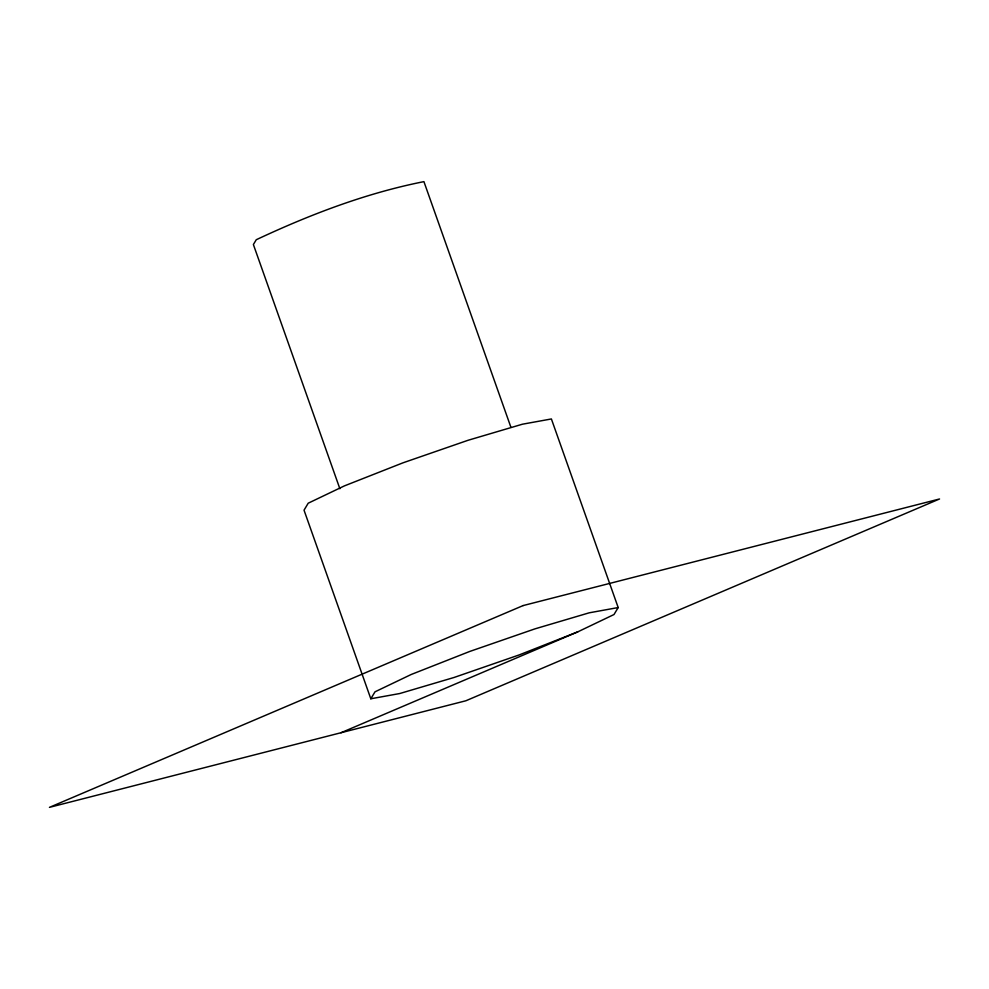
<?xml version="1.0" encoding="UTF-8"?>
<svg xmlns="http://www.w3.org/2000/svg" width="989" height="989" viewBox="0 0 989 989"><rect width="100%" height="100%" fill="white"/><g stroke="black" fill="none" stroke-linecap="round" stroke-linejoin="round"><path stroke-width="1.48" d="M370.813 698.778L375.004 691.818L411.214 674.486L469.738 651.454L534.901 628.88L589.234 612.809L618.187 607.555L551.392 418.953L522.439 424.207L468.106 440.266L402.943 462.84L344.419 485.883L308.209 503.203L304.031 510.176L370.813 698.778L399.766 693.524L454.099 677.465L519.262 654.891L577.786 631.847L613.996 614.528L618.187 607.555M340.958 732.75L577.786 631.847M510.917 427.297L423.922 181.642C365.856 193.139 309.78 214.638 256.275 239.721L253.382 244.53L339.87 488.739M523.119 605.577L49.45 807.358L465.881 700.768L939.55 498.975L523.119 605.577"/></g></svg>
